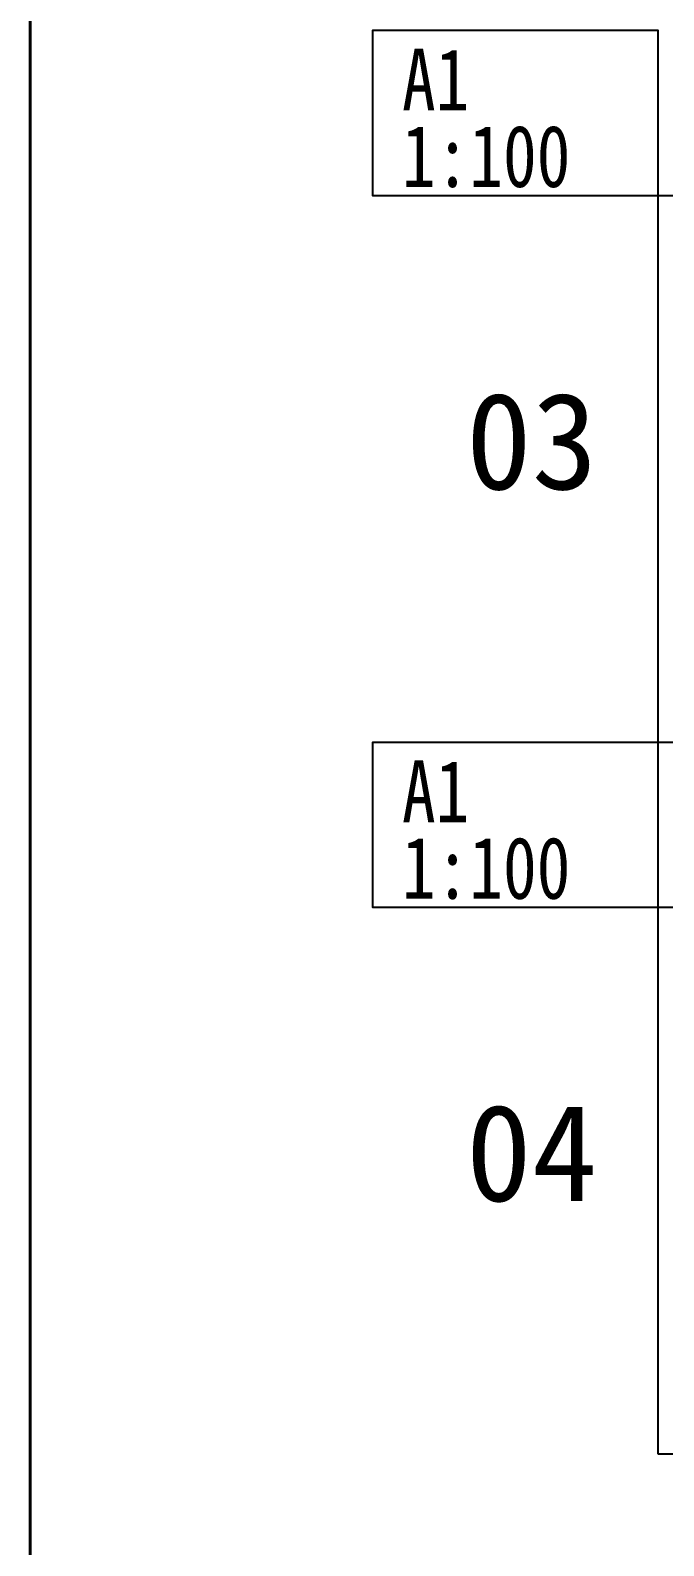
# Model space of a CAD drawing. Extents: x 1031190 to 1725648, y 733081 to 1571294.
# Drawn here: x 1031190 to 1100071, y 1192525 to 1357317 of the extents above; entities that cross this region are included whole.
import ezdxf

# ---------------------------------------------------------------- set-up
doc = ezdxf.new("R2010")
doc.units = 0
doc.header["$LTSCALE"] = 1000
doc.header["$MEASUREMENT"] = 0
doc.layers.add('DIM_SYMB', color=3, linetype='Continuous')
doc.layers.add('图框', color=140, linetype='Continuous')
doc.layers.add('ZC', color=6, linetype='Continuous', lineweight=40)
doc.styles.add('C', font='simhei.ttf')
doc.styles.add('黑体', font='simhei.ttf')

# ---------------------------------------------------------------- blocks, each defined once
blk = doc.blocks.new('GDGDGRDGDRGDR')
at = {"layer": '图框'}
blk.add_lwpolyline([(148133, -148204), (190183, -148204), (190183, -118504), (148133, -118504)], close=True, dxfattribs=at)
at = {"layer": '图框', "const_width": 50}
blk.add_lwpolyline([(149383, -147704), (189683, -147704), (189683, -119004), (149383, -119004)], close=True, dxfattribs=at)

msp = doc.modelspace()

# ---------------------------------------------------------------- linework, layer by layer
at = {"layer": 'ZC', "color": 8}
msp.add_lwpolyline([(1031189.8, 1571293.5), (1415372, 1571293.5), (1415372, 733080.5), (1031189.8, 733080.5)], close=True, dxfattribs=at)
at = {"layer": '图框', "color": 2}
for points in [[(1099448.5, 1339317.1), (1068448.5, 1339317.1), (1068448.5, 1357317.1), (1099448.5, 1357317.1)], [(1099448.5, 1261917.1), (1068448.5, 1261917.1), (1068448.5, 1279917.1), (1099448.5, 1279917.1)]]:
    msp.add_lwpolyline(points, close=True, dxfattribs=at)

# ---------------------------------------------------------------- block references
at = {"xscale": 2, "yscale": 2, "zscale": 2}
for p in [(803182.9, 1576325.5), (803182.9, 1498925.5)]:
    msp.add_blockref('GDGDGRDGDRGDR', p, dxfattribs=at)

# ---------------------------------------------------------------- texts
at = {"layer": 'DIM_SYMB', "color": 6, "style": 'C'}
for s, p in [('03', (1078565.5, 1307401)), ('04', (1078565.5, 1230001))]:
    msp.add_text(s, height=10514.77, dxfattribs=at).set_placement(p)
at = {"layer": '图框', "color": 2, "style": '黑体', "width": 0.8}
for s, p in [('A1', (1071611.7, 1348599.9)), ('1:100', (1071611.7, 1340273.8)), ('A1', (1071611.7, 1271199.9)), ('1:100', (1071611.7, 1262873.8))]:
    msp.add_text(s, height=6729.45, dxfattribs=at).set_placement(p)

doc.saveas('drawing.dxf')
